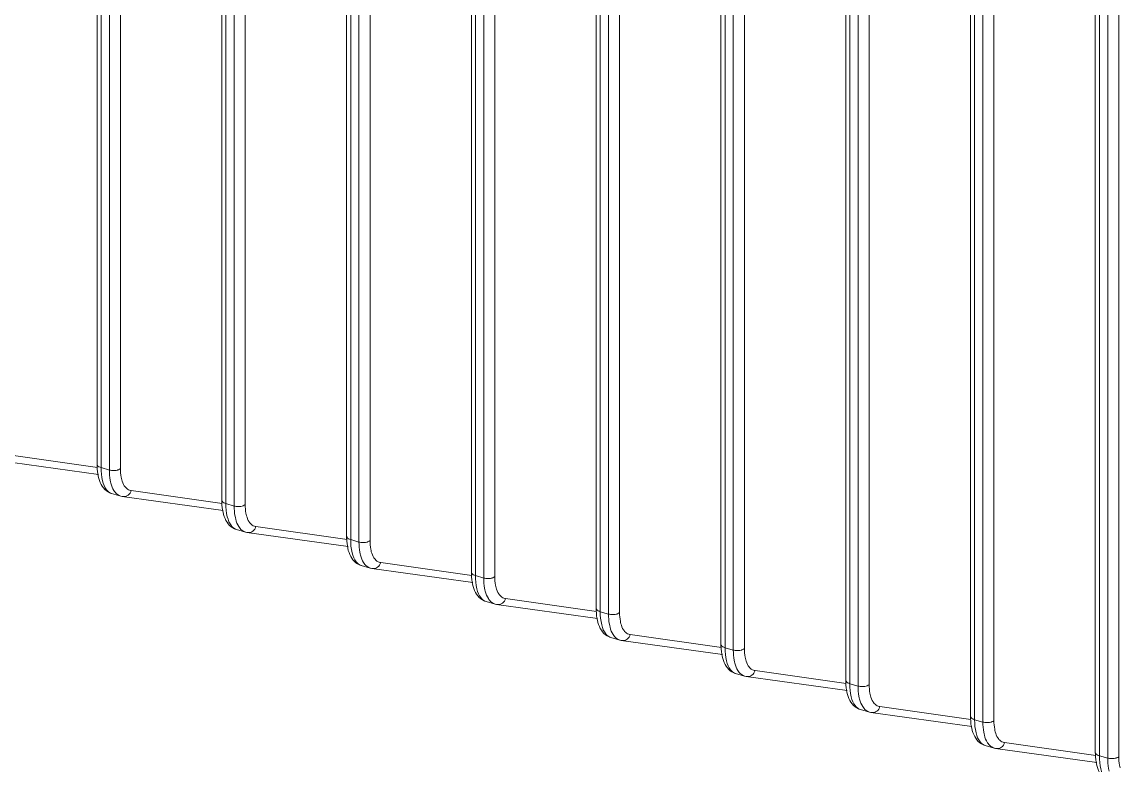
# Model space of a CAD drawing. Header units: millimetres. Extents: x 0 to 3564, y 0 to 2520.
# Drawn here: x 2432.2 to 2499.3, y 1757.4 to 1802.8 of the extents above; entities that cross this region are included whole.
import ezdxf

# ---------------------------------------------------------------- set-up
doc = ezdxf.new("R2010")
doc.units = ezdxf.units.MM
doc.layers.get('0').update_dxf_attribs({"lineweight": 13})

msp = doc.modelspace()

# ---------------------------------------------------------------- linework, layer by layer
for p, q in [((2436.796, 1775.765), (2436.796, 1845.481)), ((2437.046, 1845.264), (2437.046, 1775.549)), ((2437.551, 1775.403), (2437.551, 1845.119)), ((2438.227, 1845.205), (2438.227, 1775.489)), ((2444.417, 1773.565), (2444.417, 1843.281)), ((2444.667, 1843.064), (2444.667, 1773.349)), ((2445.172, 1773.203), (2445.172, 1842.919)), ((2445.848, 1843.005), (2445.848, 1773.289)), ((2452.038, 1771.365), (2452.038, 1841.081)), ((2452.288, 1840.864), (2452.288, 1771.149)), ((2452.793, 1771.003), (2452.793, 1840.719)), ((2453.469, 1840.805), (2453.469, 1771.089)), ((2459.659, 1769.165), (2459.659, 1838.881)), ((2459.909, 1838.664), (2459.909, 1768.949)), ((2460.414, 1768.803), (2460.414, 1838.519)), ((2461.09, 1838.605), (2461.09, 1768.889)), ((2467.28, 1766.965), (2467.28, 1836.681)), ((2467.53, 1836.464), (2467.53, 1766.749)), ((2468.035, 1766.603), (2468.035, 1836.319)), ((2468.711, 1836.405), (2468.711, 1766.689)), ((2474.901, 1764.765), (2474.901, 1834.481)), ((2475.151, 1834.264), (2475.151, 1764.549)), ((2476.332, 1834.205), (2476.332, 1764.489)), ((2475.656, 1764.403), (2475.656, 1834.119)), ((2482.522, 1762.565), (2482.522, 1832.281)), ((2482.772, 1832.064), (2482.772, 1762.349)), ((2483.277, 1762.203), (2483.277, 1831.919)), ((2483.953, 1832.005), (2483.953, 1762.289)), ((2490.143, 1760.365), (2490.143, 1830.081)), ((2490.393, 1829.864), (2490.393, 1760.149)), ((2490.898, 1760.003), (2490.898, 1829.719)), ((2491.574, 1829.805), (2491.574, 1760.089)), ((2497.764, 1758.165), (2497.764, 1827.881)), ((2498.014, 1827.664), (2498.014, 1757.949)), ((2498.519, 1757.803), (2498.519, 1827.519)), ((2499.195, 1827.605), (2499.195, 1757.889)), ((2430.708, 1775.994), (2436.882, 1775.126)), ((2436.823, 1775.564), (2431.26, 1776.347)), ((2437.046, 1775.549), (2437.551, 1775.403)), ((2437.689, 1773.973), (2438.244, 1773.812)), ((2438.385, 1773.782), (2438.254, 1773.81)), ((2444.444, 1773.364), (2438.881, 1774.147)), ((2438.329, 1773.794), (2444.503, 1772.926)), ((2444.417, 1773.565), (2444.417, 1773.564)), ((2444.667, 1773.349), (2445.172, 1773.203)), ((2452.065, 1771.164), (2446.502, 1771.947)), ((2445.31, 1771.773), (2445.865, 1771.612)), ((2446.006, 1771.582), (2445.875, 1771.61)), ((2445.95, 1771.594), (2452.124, 1770.726)), ((2452.288, 1771.149), (2452.793, 1771.003)), ((2452.931, 1769.573), (2453.486, 1769.412)), ((2453.627, 1769.382), (2453.496, 1769.41)), ((2453.571, 1769.394), (2459.745, 1768.526)), ((2459.686, 1768.964), (2454.123, 1769.747)), ((2459.659, 1769.165), (2459.659, 1769.164)), ((2459.909, 1768.949), (2460.414, 1768.803)), ((2460.552, 1767.373), (2461.107, 1767.212)), ((2461.248, 1767.182), (2461.117, 1767.21)), ((2461.192, 1767.194), (2467.366, 1766.326)), ((2467.307, 1766.764), (2461.744, 1767.547)), ((2467.53, 1766.749), (2468.035, 1766.603)), ((2468.173, 1765.173), (2468.728, 1765.012)), ((2474.928, 1764.564), (2469.365, 1765.347)), ((2468.869, 1764.982), (2468.738, 1765.01)), ((2468.813, 1764.994), (2474.987, 1764.126)), ((2474.901, 1764.765), (2474.901, 1764.764)), ((2475.151, 1764.549), (2475.656, 1764.403)), ((2482.549, 1762.364), (2476.986, 1763.147)), ((2475.794, 1762.973), (2476.349, 1762.812)), ((2476.49, 1762.782), (2476.359, 1762.81)), ((2476.434, 1762.794), (2482.608, 1761.926)), ((2482.522, 1762.565), (2482.522, 1762.564)), ((2482.772, 1762.349), (2483.277, 1762.203)), ((2483.415, 1760.773), (2483.97, 1760.612)), ((2484.111, 1760.582), (2483.98, 1760.61)), ((2484.055, 1760.594), (2490.229, 1759.726)), ((2490.17, 1760.164), (2484.607, 1760.947)), ((2490.393, 1760.149), (2490.898, 1760.003)), ((2491.036, 1758.573), (2491.591, 1758.412)), ((2491.732, 1758.382), (2491.601, 1758.41)), ((2491.676, 1758.394), (2497.85, 1757.526)), ((2497.791, 1757.964), (2492.228, 1758.747)), ((2498.014, 1757.949), (2498.519, 1757.803))]:
    msp.add_line(p, q)
for points, knots in [([(2436.796, 1775.765), (2436.796, 1775.563), (2436.821, 1775.178), (2436.963, 1774.642), (2437.241, 1774.196), (2437.539, 1774.014), (2437.698, 1773.97)], [0, 0, 0, 0, 0.282152, 0.536623, 0.769169, 1, 1, 1, 1]), ([(2436.796, 1775.765), (2436.796, 1775.743), (2436.831, 1775.628), (2436.957, 1775.574), (2437.046, 1775.549)], [0, 0, 0, 0, 0.193808, 1, 1, 1, 1]), ([(2437.046, 1775.549), (2437.046, 1775.277), (2437.083, 1774.804), (2437.256, 1774.344), (2437.384, 1774.187)], [0, 0, 0, 0, 0.572745, 1, 1, 1, 1]), ([(2437.644, 1774.595), (2437.628, 1774.655), (2437.57, 1774.921), (2437.551, 1775.194), (2437.551, 1775.403)], [0, 0, 0, 0, 0.229255, 1, 1, 1, 1]), ([(2437.551, 1775.403), (2437.59, 1775.392), (2437.754, 1775.359), (2437.927, 1775.368), (2438.048, 1775.402)], [0, 0, 0, 0, 0.243843, 1, 1, 1, 1]), ([(2438.048, 1775.402), (2438.066, 1775.407), (2438.129, 1775.428), (2438.19, 1775.458), (2438.227, 1775.489)], [0, 0, 0, 0, 0.277866, 1, 1, 1, 1]), ([(2438.306, 1774.813), (2438.293, 1774.863), (2438.243, 1775.085), (2438.227, 1775.314), (2438.227, 1775.489)], [0, 0, 0, 0, 0.229225, 1, 1, 1, 1]), ([(2437.915, 1774.033), (2437.885, 1774.068), (2437.761, 1774.238), (2437.685, 1774.438), (2437.644, 1774.595)], [0, 0, 0, 0, 0.222671, 1, 1, 1, 1]), ([(2438.533, 1774.347), (2438.508, 1774.376), (2438.404, 1774.516), (2438.341, 1774.682), (2438.306, 1774.813)], [0, 0, 0, 0, 0.223091, 1, 1, 1, 1]), ([(2437.384, 1774.187), (2437.405, 1774.16), (2437.489, 1774.068), (2437.601, 1773.998), (2437.689, 1773.973)], [0, 0, 0, 0, 0.270141, 1, 1, 1, 1]), ([(2438.244, 1773.812), (2438.213, 1773.821), (2438.088, 1773.869), (2437.981, 1773.956), (2437.915, 1774.033)], [0, 0, 0, 0, 0.240159, 1, 1, 1, 1]), ([(2438.881, 1774.147), (2438.851, 1774.037), (2438.725, 1773.834), (2438.489, 1773.768), (2438.385, 1773.783)], [0, 0, 0, 0, 0.519227, 1, 1, 1, 1]), ([(2438.881, 1774.147), (2438.848, 1774.151), (2438.716, 1774.183), (2438.6, 1774.269), (2438.533, 1774.347)], [0, 0, 0, 0, 0.242655, 1, 1, 1, 1]), ([(2444.417, 1773.565), (2444.417, 1773.363), (2444.442, 1772.978), (2444.584, 1772.442), (2444.862, 1771.996), (2445.16, 1771.814), (2445.319, 1771.77)], [0, 0, 0, 0, 0.282152, 0.536623, 0.769169, 1, 1, 1, 1]), ([(2444.417, 1773.564), (2444.417, 1773.542), (2444.453, 1773.427), (2444.578, 1773.374), (2444.667, 1773.349)], [0, 0, 0, 0, 0.193826, 1, 1, 1, 1]), ([(2444.667, 1773.349), (2444.667, 1773.077), (2444.704, 1772.604), (2444.877, 1772.144), (2445.005, 1771.987)], [0, 0, 0, 0, 0.572745, 1, 1, 1, 1]), ([(2445.265, 1772.395), (2445.249, 1772.455), (2445.191, 1772.721), (2445.172, 1772.994), (2445.172, 1773.203)], [0, 0, 0, 0, 0.229255, 1, 1, 1, 1]), ([(2445.172, 1773.203), (2445.211, 1773.192), (2445.375, 1773.159), (2445.548, 1773.168), (2445.669, 1773.202)], [0, 0, 0, 0, 0.243843, 1, 1, 1, 1]), ([(2445.669, 1773.202), (2445.687, 1773.207), (2445.75, 1773.228), (2445.811, 1773.258), (2445.848, 1773.289)], [0, 0, 0, 0, 0.277866, 1, 1, 1, 1]), ([(2445.927, 1772.613), (2445.914, 1772.663), (2445.864, 1772.885), (2445.848, 1773.114), (2445.848, 1773.289)], [0, 0, 0, 0, 0.229225, 1, 1, 1, 1]), ([(2446.154, 1772.147), (2446.129, 1772.176), (2446.025, 1772.316), (2445.962, 1772.482), (2445.927, 1772.613)], [0, 0, 0, 0, 0.223091, 1, 1, 1, 1]), ([(2445.005, 1771.987), (2445.026, 1771.96), (2445.11, 1771.868), (2445.222, 1771.798), (2445.31, 1771.773)], [0, 0, 0, 0, 0.270141, 1, 1, 1, 1]), ([(2445.536, 1771.833), (2445.506, 1771.868), (2445.382, 1772.038), (2445.306, 1772.238), (2445.265, 1772.395)], [0, 0, 0, 0, 0.222671, 1, 1, 1, 1]), ([(2445.865, 1771.612), (2445.834, 1771.621), (2445.709, 1771.669), (2445.602, 1771.756), (2445.536, 1771.833)], [0, 0, 0, 0, 0.240159, 1, 1, 1, 1]), ([(2446.502, 1771.947), (2446.472, 1771.837), (2446.346, 1771.634), (2446.11, 1771.568), (2446.006, 1771.583)], [0, 0, 0, 0, 0.519227, 1, 1, 1, 1]), ([(2446.502, 1771.947), (2446.469, 1771.951), (2446.337, 1771.983), (2446.221, 1772.069), (2446.154, 1772.147)], [0, 0, 0, 0, 0.242655, 1, 1, 1, 1]), ([(2452.038, 1771.365), (2452.038, 1771.163), (2452.063, 1770.778), (2452.205, 1770.242), (2452.483, 1769.796), (2452.781, 1769.614), (2452.941, 1769.57)], [0, 0, 0, 0, 0.282152, 0.536623, 0.769169, 1, 1, 1, 1]), ([(2452.038, 1771.365), (2452.038, 1771.343), (2452.073, 1771.228), (2452.199, 1771.174), (2452.288, 1771.149)], [0, 0, 0, 0, 0.193808, 1, 1, 1, 1]), ([(2452.288, 1771.149), (2452.288, 1770.877), (2452.325, 1770.404), (2452.498, 1769.944), (2452.626, 1769.787)], [0, 0, 0, 0, 0.572745, 1, 1, 1, 1]), ([(2452.793, 1771.003), (2452.832, 1770.992), (2452.996, 1770.959), (2453.169, 1770.968), (2453.29, 1771.002)], [0, 0, 0, 0, 0.243843, 1, 1, 1, 1]), ([(2452.886, 1770.195), (2452.87, 1770.255), (2452.812, 1770.521), (2452.793, 1770.794), (2452.793, 1771.003)], [0, 0, 0, 0, 0.229255, 1, 1, 1, 1]), ([(2453.29, 1771.002), (2453.308, 1771.007), (2453.371, 1771.028), (2453.432, 1771.058), (2453.469, 1771.089)], [0, 0, 0, 0, 0.277866, 1, 1, 1, 1]), ([(2453.548, 1770.413), (2453.535, 1770.463), (2453.486, 1770.685), (2453.469, 1770.914), (2453.469, 1771.089)], [0, 0, 0, 0, 0.229225, 1, 1, 1, 1]), ([(2452.626, 1769.787), (2452.647, 1769.76), (2452.731, 1769.668), (2452.843, 1769.598), (2452.931, 1769.573)], [0, 0, 0, 0, 0.270141, 1, 1, 1, 1]), ([(2453.157, 1769.633), (2453.127, 1769.668), (2453.003, 1769.838), (2452.927, 1770.038), (2452.886, 1770.195)], [0, 0, 0, 0, 0.222671, 1, 1, 1, 1]), ([(2453.775, 1769.947), (2453.75, 1769.976), (2453.646, 1770.116), (2453.583, 1770.282), (2453.548, 1770.413)], [0, 0, 0, 0, 0.223091, 1, 1, 1, 1]), ([(2454.123, 1769.747), (2454.09, 1769.751), (2453.958, 1769.783), (2453.842, 1769.869), (2453.775, 1769.947)], [0, 0, 0, 0, 0.242655, 1, 1, 1, 1]), ([(2453.486, 1769.412), (2453.455, 1769.421), (2453.33, 1769.469), (2453.223, 1769.556), (2453.157, 1769.633)], [0, 0, 0, 0, 0.240159, 1, 1, 1, 1]), ([(2454.123, 1769.747), (2454.093, 1769.637), (2453.967, 1769.434), (2453.731, 1769.368), (2453.627, 1769.383)], [0, 0, 0, 0, 0.519227, 1, 1, 1, 1]), ([(2459.659, 1769.165), (2459.659, 1768.963), (2459.684, 1768.578), (2459.826, 1768.042), (2460.104, 1767.596), (2460.402, 1767.414), (2460.562, 1767.37)], [0, 0, 0, 0, 0.282152, 0.536623, 0.769169, 1, 1, 1, 1]), ([(2459.659, 1769.164), (2459.659, 1769.142), (2459.695, 1769.027), (2459.82, 1768.974), (2459.909, 1768.949)], [0, 0, 0, 0, 0.193826, 1, 1, 1, 1]), ([(2459.909, 1768.949), (2459.909, 1768.677), (2459.946, 1768.204), (2460.119, 1767.744), (2460.247, 1767.587)], [0, 0, 0, 0, 0.572745, 1, 1, 1, 1]), ([(2460.414, 1768.803), (2460.453, 1768.792), (2460.617, 1768.759), (2460.79, 1768.768), (2460.911, 1768.802)], [0, 0, 0, 0, 0.243843, 1, 1, 1, 1]), ([(2460.507, 1767.995), (2460.491, 1768.055), (2460.433, 1768.321), (2460.414, 1768.594), (2460.414, 1768.803)], [0, 0, 0, 0, 0.229255, 1, 1, 1, 1]), ([(2460.911, 1768.802), (2460.929, 1768.807), (2460.992, 1768.828), (2461.053, 1768.858), (2461.09, 1768.889)], [0, 0, 0, 0, 0.277866, 1, 1, 1, 1]), ([(2461.169, 1768.213), (2461.156, 1768.263), (2461.107, 1768.485), (2461.09, 1768.714), (2461.09, 1768.889)], [0, 0, 0, 0, 0.229225, 1, 1, 1, 1]), ([(2460.778, 1767.433), (2460.748, 1767.468), (2460.624, 1767.638), (2460.548, 1767.838), (2460.507, 1767.995)], [0, 0, 0, 0, 0.222671, 1, 1, 1, 1]), ([(2461.396, 1767.747), (2461.371, 1767.776), (2461.267, 1767.916), (2461.204, 1768.082), (2461.169, 1768.213)], [0, 0, 0, 0, 0.223091, 1, 1, 1, 1]), ([(2460.247, 1767.587), (2460.268, 1767.56), (2460.352, 1767.468), (2460.464, 1767.398), (2460.552, 1767.373)], [0, 0, 0, 0, 0.270141, 1, 1, 1, 1]), ([(2461.107, 1767.212), (2461.076, 1767.221), (2460.951, 1767.269), (2460.844, 1767.356), (2460.778, 1767.433)], [0, 0, 0, 0, 0.240159, 1, 1, 1, 1]), ([(2461.744, 1767.547), (2461.714, 1767.437), (2461.588, 1767.234), (2461.352, 1767.168), (2461.248, 1767.183)], [0, 0, 0, 0, 0.519227, 1, 1, 1, 1]), ([(2461.744, 1767.547), (2461.711, 1767.551), (2461.579, 1767.583), (2461.463, 1767.669), (2461.396, 1767.747)], [0, 0, 0, 0, 0.242655, 1, 1, 1, 1]), ([(2467.28, 1766.965), (2467.28, 1766.763), (2467.305, 1766.378), (2467.447, 1765.842), (2467.725, 1765.396), (2468.023, 1765.214), (2468.183, 1765.17)], [0, 0, 0, 0, 0.282152, 0.536623, 0.769169, 1, 1, 1, 1]), ([(2467.28, 1766.965), (2467.28, 1766.943), (2467.315, 1766.828), (2467.441, 1766.774), (2467.53, 1766.749)], [0, 0, 0, 0, 0.193808, 1, 1, 1, 1]), ([(2467.53, 1766.749), (2467.53, 1766.477), (2467.567, 1766.004), (2467.74, 1765.544), (2467.868, 1765.387)], [0, 0, 0, 0, 0.572745, 1, 1, 1, 1]), ([(2468.035, 1766.603), (2468.074, 1766.592), (2468.238, 1766.559), (2468.411, 1766.568), (2468.532, 1766.602)], [0, 0, 0, 0, 0.243843, 1, 1, 1, 1]), ([(2468.128, 1765.795), (2468.112, 1765.855), (2468.054, 1766.121), (2468.035, 1766.394), (2468.035, 1766.603)], [0, 0, 0, 0, 0.229255, 1, 1, 1, 1]), ([(2468.532, 1766.602), (2468.55, 1766.607), (2468.613, 1766.628), (2468.674, 1766.658), (2468.711, 1766.689)], [0, 0, 0, 0, 0.277866, 1, 1, 1, 1]), ([(2468.79, 1766.013), (2468.777, 1766.063), (2468.728, 1766.285), (2468.711, 1766.514), (2468.711, 1766.689)], [0, 0, 0, 0, 0.229225, 1, 1, 1, 1]), ([(2468.399, 1765.233), (2468.369, 1765.268), (2468.245, 1765.438), (2468.169, 1765.638), (2468.128, 1765.795)], [0, 0, 0, 0, 0.222671, 1, 1, 1, 1]), ([(2469.017, 1765.547), (2468.992, 1765.576), (2468.888, 1765.716), (2468.825, 1765.882), (2468.79, 1766.013)], [0, 0, 0, 0, 0.223091, 1, 1, 1, 1]), ([(2467.868, 1765.387), (2467.889, 1765.36), (2467.973, 1765.268), (2468.085, 1765.198), (2468.173, 1765.173)], [0, 0, 0, 0, 0.270141, 1, 1, 1, 1]), ([(2468.728, 1765.012), (2468.697, 1765.021), (2468.572, 1765.069), (2468.465, 1765.156), (2468.399, 1765.233)], [0, 0, 0, 0, 0.240159, 1, 1, 1, 1]), ([(2469.365, 1765.347), (2469.335, 1765.237), (2469.209, 1765.034), (2468.973, 1764.968), (2468.869, 1764.983)], [0, 0, 0, 0, 0.519227, 1, 1, 1, 1]), ([(2469.365, 1765.347), (2469.332, 1765.351), (2469.2, 1765.383), (2469.084, 1765.469), (2469.017, 1765.547)], [0, 0, 0, 0, 0.242655, 1, 1, 1, 1]), ([(2474.901, 1764.765), (2474.901, 1764.563), (2474.926, 1764.178), (2475.068, 1763.642), (2475.346, 1763.196), (2475.644, 1763.014), (2475.804, 1762.97)], [0, 0, 0, 0, 0.282152, 0.536623, 0.769169, 1, 1, 1, 1]), ([(2474.901, 1764.764), (2474.901, 1764.742), (2474.937, 1764.627), (2475.062, 1764.574), (2475.151, 1764.549)], [0, 0, 0, 0, 0.193826, 1, 1, 1, 1]), ([(2475.151, 1764.549), (2475.151, 1764.277), (2475.188, 1763.804), (2475.361, 1763.344), (2475.489, 1763.187)], [0, 0, 0, 0, 0.572745, 1, 1, 1, 1]), ([(2476.153, 1764.402), (2476.171, 1764.407), (2476.234, 1764.428), (2476.295, 1764.458), (2476.332, 1764.489)], [0, 0, 0, 0, 0.277866, 1, 1, 1, 1]), ([(2476.411, 1763.813), (2476.398, 1763.863), (2476.349, 1764.085), (2476.332, 1764.314), (2476.332, 1764.489)], [0, 0, 0, 0, 0.229225, 1, 1, 1, 1]), ([(2475.656, 1764.403), (2475.695, 1764.392), (2475.859, 1764.359), (2476.032, 1764.368), (2476.153, 1764.402)], [0, 0, 0, 0, 0.243843, 1, 1, 1, 1]), ([(2475.749, 1763.595), (2475.733, 1763.655), (2475.675, 1763.921), (2475.656, 1764.194), (2475.656, 1764.403)], [0, 0, 0, 0, 0.229255, 1, 1, 1, 1]), ([(2476.638, 1763.347), (2476.613, 1763.376), (2476.509, 1763.516), (2476.446, 1763.682), (2476.411, 1763.813)], [0, 0, 0, 0, 0.223091, 1, 1, 1, 1]), ([(2475.489, 1763.187), (2475.51, 1763.16), (2475.594, 1763.068), (2475.706, 1762.998), (2475.794, 1762.973)], [0, 0, 0, 0, 0.270141, 1, 1, 1, 1]), ([(2476.02, 1763.033), (2475.99, 1763.068), (2475.866, 1763.238), (2475.79, 1763.438), (2475.749, 1763.595)], [0, 0, 0, 0, 0.222671, 1, 1, 1, 1]), ([(2476.986, 1763.147), (2476.956, 1763.037), (2476.83, 1762.834), (2476.594, 1762.768), (2476.49, 1762.783)], [0, 0, 0, 0, 0.519227, 1, 1, 1, 1]), ([(2476.986, 1763.147), (2476.953, 1763.151), (2476.821, 1763.183), (2476.705, 1763.269), (2476.638, 1763.347)], [0, 0, 0, 0, 0.242655, 1, 1, 1, 1]), ([(2476.349, 1762.812), (2476.319, 1762.821), (2476.194, 1762.869), (2476.086, 1762.956), (2476.02, 1763.033)], [0, 0, 0, 0, 0.240159, 1, 1, 1, 1]), ([(2482.522, 1762.565), (2482.522, 1762.363), (2482.547, 1761.978), (2482.689, 1761.442), (2482.967, 1760.996), (2483.265, 1760.814), (2483.425, 1760.77)], [0, 0, 0, 0, 0.282152, 0.536623, 0.769169, 1, 1, 1, 1]), ([(2482.522, 1762.564), (2482.522, 1762.542), (2482.558, 1762.427), (2482.683, 1762.374), (2482.772, 1762.349)], [0, 0, 0, 0, 0.193826, 1, 1, 1, 1]), ([(2482.772, 1762.349), (2482.772, 1762.077), (2482.809, 1761.604), (2482.982, 1761.144), (2483.11, 1760.987)], [0, 0, 0, 0, 0.572745, 1, 1, 1, 1]), ([(2483.277, 1762.203), (2483.316, 1762.192), (2483.48, 1762.159), (2483.653, 1762.168), (2483.774, 1762.202)], [0, 0, 0, 0, 0.243843, 1, 1, 1, 1]), ([(2483.37, 1761.395), (2483.354, 1761.455), (2483.296, 1761.721), (2483.277, 1761.994), (2483.277, 1762.203)], [0, 0, 0, 0, 0.229255, 1, 1, 1, 1]), ([(2483.774, 1762.202), (2483.792, 1762.207), (2483.855, 1762.228), (2483.916, 1762.258), (2483.953, 1762.289)], [0, 0, 0, 0, 0.277866, 1, 1, 1, 1]), ([(2484.032, 1761.613), (2484.019, 1761.663), (2483.97, 1761.885), (2483.953, 1762.114), (2483.953, 1762.289)], [0, 0, 0, 0, 0.229225, 1, 1, 1, 1]), ([(2483.641, 1760.833), (2483.611, 1760.868), (2483.487, 1761.038), (2483.411, 1761.238), (2483.37, 1761.395)], [0, 0, 0, 0, 0.222671, 1, 1, 1, 1]), ([(2484.259, 1761.147), (2484.234, 1761.176), (2484.13, 1761.316), (2484.067, 1761.482), (2484.032, 1761.613)], [0, 0, 0, 0, 0.223091, 1, 1, 1, 1]), ([(2484.607, 1760.947), (2484.574, 1760.951), (2484.442, 1760.983), (2484.326, 1761.069), (2484.259, 1761.147)], [0, 0, 0, 0, 0.242655, 1, 1, 1, 1]), ([(2483.11, 1760.987), (2483.131, 1760.96), (2483.215, 1760.868), (2483.327, 1760.798), (2483.415, 1760.773)], [0, 0, 0, 0, 0.270141, 1, 1, 1, 1]), ([(2483.97, 1760.612), (2483.94, 1760.621), (2483.815, 1760.669), (2483.707, 1760.756), (2483.641, 1760.833)], [0, 0, 0, 0, 0.240159, 1, 1, 1, 1]), ([(2484.607, 1760.947), (2484.577, 1760.837), (2484.451, 1760.634), (2484.215, 1760.568), (2484.111, 1760.583)], [0, 0, 0, 0, 0.519227, 1, 1, 1, 1]), ([(2490.143, 1760.365), (2490.143, 1760.163), (2490.168, 1759.778), (2490.31, 1759.242), (2490.588, 1758.796), (2490.886, 1758.614), (2491.046, 1758.57)], [0, 0, 0, 0, 0.282152, 0.536623, 0.769169, 1, 1, 1, 1]), ([(2490.143, 1760.365), (2490.143, 1760.343), (2490.178, 1760.228), (2490.304, 1760.174), (2490.393, 1760.149)], [0, 0, 0, 0, 0.193808, 1, 1, 1, 1]), ([(2490.393, 1760.149), (2490.393, 1759.877), (2490.43, 1759.404), (2490.603, 1758.944), (2490.731, 1758.787)], [0, 0, 0, 0, 0.572745, 1, 1, 1, 1]), ([(2490.898, 1760.003), (2490.937, 1759.992), (2491.101, 1759.959), (2491.274, 1759.968), (2491.395, 1760.002)], [0, 0, 0, 0, 0.243843, 1, 1, 1, 1]), ([(2490.991, 1759.195), (2490.975, 1759.255), (2490.917, 1759.521), (2490.898, 1759.794), (2490.898, 1760.003)], [0, 0, 0, 0, 0.229255, 1, 1, 1, 1]), ([(2491.395, 1760.002), (2491.413, 1760.007), (2491.476, 1760.028), (2491.537, 1760.058), (2491.574, 1760.089)], [0, 0, 0, 0, 0.277866, 1, 1, 1, 1]), ([(2491.653, 1759.413), (2491.64, 1759.463), (2491.591, 1759.685), (2491.574, 1759.914), (2491.574, 1760.089)], [0, 0, 0, 0, 0.229225, 1, 1, 1, 1]), ([(2491.262, 1758.633), (2491.232, 1758.668), (2491.108, 1758.838), (2491.032, 1759.038), (2490.991, 1759.195)], [0, 0, 0, 0, 0.222671, 1, 1, 1, 1]), ([(2491.88, 1758.947), (2491.855, 1758.976), (2491.751, 1759.116), (2491.688, 1759.282), (2491.653, 1759.413)], [0, 0, 0, 0, 0.223091, 1, 1, 1, 1]), ([(2490.731, 1758.787), (2490.752, 1758.76), (2490.836, 1758.668), (2490.948, 1758.598), (2491.036, 1758.573)], [0, 0, 0, 0, 0.270141, 1, 1, 1, 1]), ([(2491.591, 1758.412), (2491.561, 1758.421), (2491.436, 1758.469), (2491.328, 1758.556), (2491.262, 1758.633)], [0, 0, 0, 0, 0.240159, 1, 1, 1, 1]), ([(2492.228, 1758.747), (2492.198, 1758.637), (2492.072, 1758.434), (2491.836, 1758.368), (2491.732, 1758.383)], [0, 0, 0, 0, 0.519227, 1, 1, 1, 1]), ([(2492.228, 1758.747), (2492.195, 1758.751), (2492.063, 1758.783), (2491.947, 1758.869), (2491.88, 1758.947)], [0, 0, 0, 0, 0.242655, 1, 1, 1, 1]), ([(2497.764, 1758.165), (2497.764, 1757.963), (2497.79, 1757.578), (2497.931, 1757.042), (2498.209, 1756.596), (2498.507, 1756.414), (2498.667, 1756.37)], [0, 0, 0, 0, 0.282152, 0.536623, 0.769169, 1, 1, 1, 1]), ([(2497.764, 1758.165), (2497.764, 1758.143), (2497.799, 1758.028), (2497.925, 1757.974), (2498.014, 1757.949)], [0, 0, 0, 0, 0.193808, 1, 1, 1, 1]), ([(2498.014, 1757.949), (2498.014, 1757.677), (2498.051, 1757.204), (2498.224, 1756.744), (2498.352, 1756.587)], [0, 0, 0, 0, 0.572745, 1, 1, 1, 1]), ([(2498.612, 1756.995), (2498.596, 1757.055), (2498.538, 1757.321), (2498.519, 1757.594), (2498.519, 1757.803)], [0, 0, 0, 0, 0.229255, 1, 1, 1, 1]), ([(2498.519, 1757.803), (2498.558, 1757.792), (2498.722, 1757.759), (2498.895, 1757.768), (2499.017, 1757.802)], [0, 0, 0, 0, 0.243843, 1, 1, 1, 1]), ([(2499.017, 1757.802), (2499.034, 1757.807), (2499.097, 1757.828), (2499.158, 1757.858), (2499.195, 1757.889)], [0, 0, 0, 0, 0.277866, 1, 1, 1, 1]), ([(2499.274, 1757.213), (2499.261, 1757.263), (2499.212, 1757.485), (2499.195, 1757.714), (2499.195, 1757.889)], [0, 0, 0, 0, 0.229225, 1, 1, 1, 1])]:
    msp.add_open_spline(points, degree=3, knots=knots)

doc.saveas('drawing.dxf')
